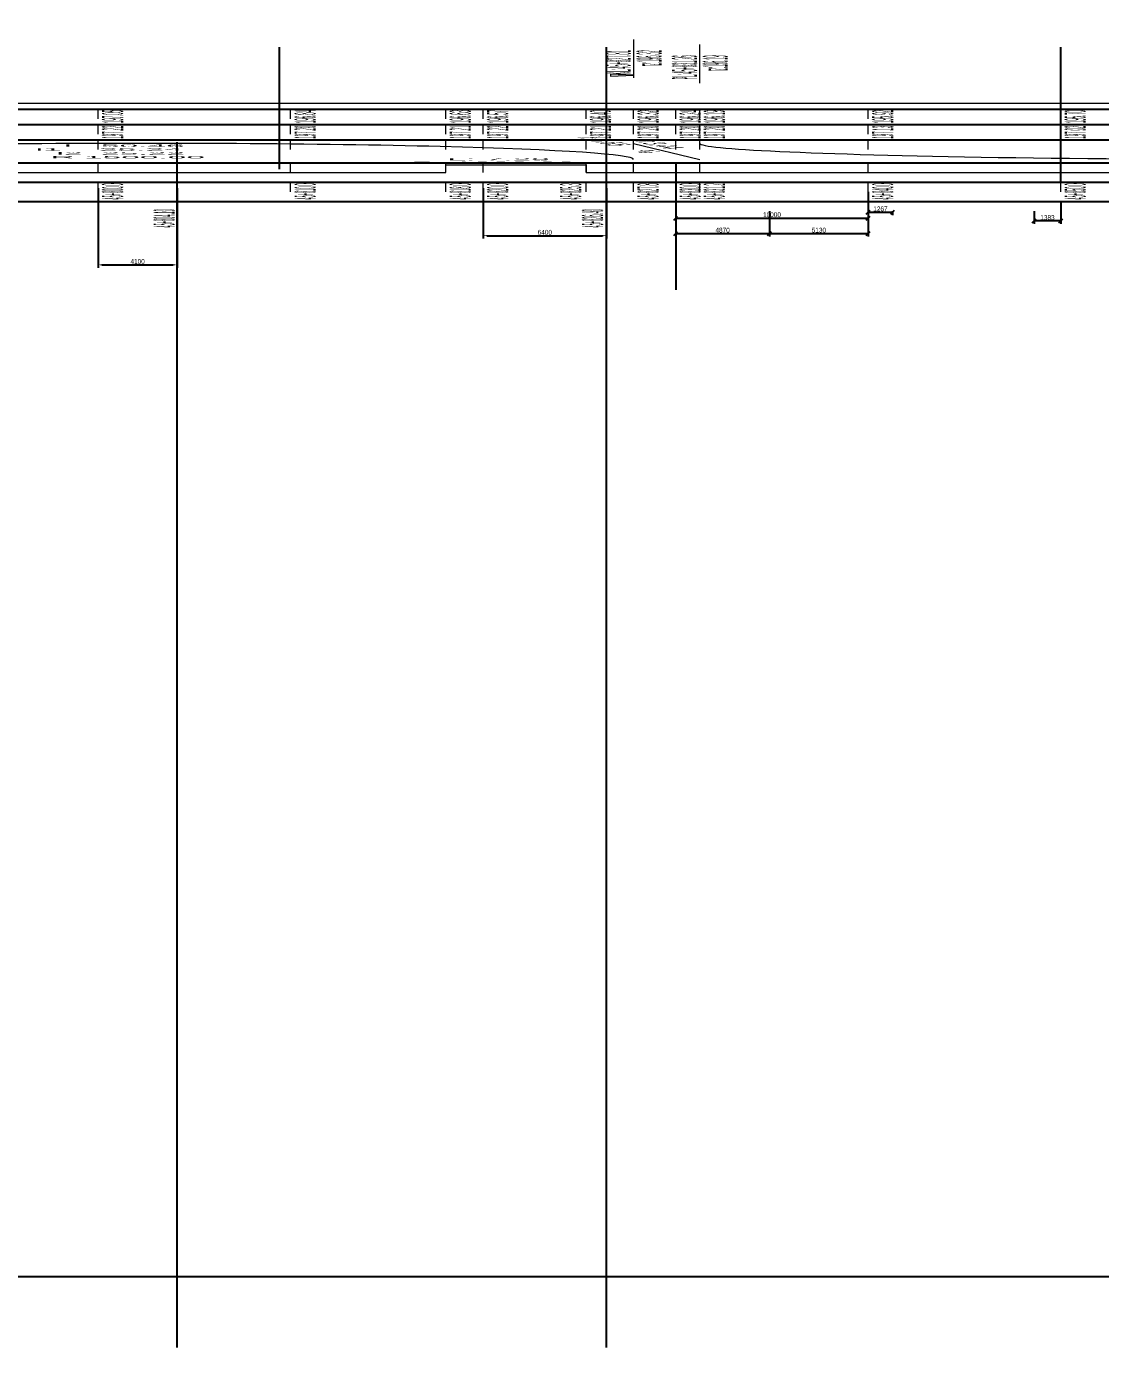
# Model space of a CAD drawing. Header units: millimetres. Extents: x -1069826 to 2704411, y -432732 to 412301.
# Drawn here: x 953135 to 1008928, y -109554 to -40928 of the extents above; entities that cross this region are included whole.
import ezdxf
from ezdxf.enums import TextEntityAlignment as Align

# ---------------------------------------------------------------- set-up
doc = ezdxf.new("R2010")
doc.units = ezdxf.units.MM
doc.header["$LTSCALE"] = 1000
doc.header["$MEASUREMENT"] = 0
doc.linetypes.add('DGN Style 2', pattern=[18.957446, 11.374468, -7.582979])
for name, color, linetype in [('0-RAM-T', 7, 'Continuous'), ('DROGO-T', 7, 'Continuous'), ('WIADUKT', 7, 'Continuous')]:
    doc.layers.add(name, color=color, linetype=linetype)
for name, color, linetype, lineweight in [('1', 7, 'Continuous', 0), ('31', 7, 'Continuous', 0), ('42', 7, 'Continuous', 0), ('54', 7, 'Continuous', 0), ('_0', 7, 'Continuous', 0)]:
    doc.layers.add(name, color=color, linetype=linetype, lineweight=lineweight)
doc.styles.add('CDMSTYLE', font='CDMSIMPL', dxfattribs={"width": 0.8, "bigfont": 'CDMBIGPL'})
doc.styles.add('Style-WORKING_1250', font='WORKING_1250.shx')
doc.dimstyles.new('CDMOG-MM-100', dxfattribs={"dimscale": 100, "dimtxt": 2.5, "dimasz": 2, "dimexe": 1.5, "dimexo": 3, "dimgap": 0.5, "dimtad": 1, "dimdec": 0, "dimrnd": 1, "dimzin": 1, "dimdsep": 46, "dimtxsty": 'CDMSTYLE', "dimblk": 'OBLIQUE', "dimblk1": 'OBLIQUE', "dimblk2": 'OBLIQUE', "dimsah": 1, "dimcen": -2.5, "dimclrd": 9, "dimclre": 9, "dimclrt": 9, "dimadec": 0, "dimazin": 0, "dimtfac": 1, "dimtmove": 2, "dimatfit": 3, "dimldrblk": 'OBLIQUE', "dimfxl": 1, "dimtvp": 1, "dimtolj": 1, "dimtzin": 0, "dimarcsym": 0})
doc.dimstyles.new('CDMZB-MM-100', dxfattribs={"dimscale": 100, "dimtxt": 2.5, "dimasz": 1, "dimexe": 1.5, "dimexo": 5, "dimgap": 0.5, "dimtad": 1, "dimdec": 0, "dimrnd": 1, "dimzin": 1, "dimdsep": 46, "dimtxsty": 'CDMSTYLE', "dimblk": 'OBLIQUE', "dimblk1": 'OBLIQUE', "dimblk2": 'OBLIQUE', "dimsah": 1, "dimtsz": 1, "dimcen": -2.5, "dimclrd": 9, "dimclre": 9, "dimclrt": 9, "dimadec": 0, "dimazin": 0, "dimtfac": 1, "dimtmove": 2, "dimatfit": 3, "dimldrblk": 'OBLIQUE', "dimfxl": 1, "dimtvp": 1, "dimtolj": 1, "dimtzin": 0, "dimarcsym": 0})

# ---------------------------------------------------------------- blocks, each defined once
blk = doc.blocks.new('*D294')
at = {"color": 9, "linetype": 'ByBlock', "transparency": 16777216}
for p, q in [((986860, -49521), (986860, -51036)), ((996860, -49521), (996860, -51036)), ((986760, -50986), (986960, -50786)), ((986860, -50886), (996860, -50886)), ((996760, -50986), (996960, -50786))]:
    blk.add_line(p, q, dxfattribs=at)
at = {"layer": 'Defpoints', "color": 0, "linetype": 'ByBlock', "transparency": 16777216}
for p in [(986860, -49021), (996860, -49021), (996860, -50886)]:
    blk.add_point(p, dxfattribs=at)
at = {"color": 9, "linetype": 'ByBlock', "transparency": 16777216, "insert": (991860, -50711), "char_height": 250, "attachment_point": 5, "style": 'CDMSTYLE'}
blk.add_mtext('\\A1;10000', dxfattribs=at)
blk = doc.blocks.new('_OBLIQUE')
at = {"color": 0, "linetype": 'ByBlock'}
blk.add_line((-0.5, -0.5), (0.5, 0.5), dxfattribs=at)
blk = doc.blocks.new('*D295')
at = {"color": 9, "linetype": 'ByBlock', "transparency": 16777216}
for p, q in [((986860, -50521), (986860, -51837)), ((991730, -50521), (991730, -51837)), ((986760, -51787), (986960, -51587)), ((986860, -51687), (991730, -51687)), ((991630, -51787), (991830, -51587))]:
    blk.add_line(p, q, dxfattribs=at)
at = {"layer": 'Defpoints', "color": 0, "linetype": 'ByBlock', "transparency": 16777216}
for p in [(986860, -50021), (991730, -50021), (991730, -51687)]:
    blk.add_point(p, dxfattribs=at)
at = {"color": 9, "linetype": 'ByBlock', "transparency": 16777216, "insert": (989295, -51512), "char_height": 250, "attachment_point": 5, "style": 'CDMSTYLE'}
blk.add_mtext('\\A1;4870', dxfattribs=at)
blk = doc.blocks.new('*D296')
at = {"color": 9, "linetype": 'ByBlock', "transparency": 16777216}
for p, q in [((996860, -50521), (996860, -51837)), ((991630, -51787), (991830, -51587)), ((991730, -51687), (996860, -51687)), ((996760, -51787), (996960, -51587))]:
    blk.add_line(p, q, dxfattribs=at)
at = {"layer": 'Defpoints', "color": 0, "linetype": 'ByBlock', "transparency": 16777216}
for p in [(991730, -50021), (996860, -50021), (996860, -51687)]:
    blk.add_point(p, dxfattribs=at)
at = {"color": 9, "linetype": 'ByBlock', "transparency": 16777216, "insert": (994295, -51512), "char_height": 250, "attachment_point": 5, "style": 'CDMSTYLE'}
blk.add_mtext('\\A1;5130', dxfattribs=at)
blk = doc.blocks.new('*D298')
at = {"color": 9, "linetype": 'ByBlock', "transparency": 16777216}
for p, q in [((1006860, -50021), (1006860, -51180)), ((1005477, -50521), (1005477, -51180)), ((1005377, -51130), (1005577, -50930)), ((1006860, -51030), (1005477, -51030)), ((1006760, -51130), (1006960, -50930))]:
    blk.add_line(p, q, dxfattribs=at)
at = {"layer": 'Defpoints', "color": 0, "linetype": 'ByBlock', "transparency": 16777216}
for p in [(1005477, -50021), (1006860, -49521), (1005477, -51030)]:
    blk.add_point(p, dxfattribs=at)
at = {"color": 9, "linetype": 'ByBlock', "transparency": 16777216, "insert": (1006169, -50855), "char_height": 250, "attachment_point": 5, "style": 'CDMSTYLE'}
blk.add_mtext('\\A1;1383', dxfattribs=at)
blk = doc.blocks.new('*D299')
at = {"color": 9, "linetype": 'ByBlock', "transparency": 16777216}
for p, q in [((996760, -50680), (996960, -50480)), ((996860, -50521), (996860, -50730)), ((996860, -50580), (998127, -50580)), ((998027, -50680), (998227, -50480)), ((998127, -50521), (998127, -50730))]:
    blk.add_line(p, q, dxfattribs=at)
at = {"layer": 'Defpoints', "color": 0, "linetype": 'ByBlock', "transparency": 16777216}
for p in [(996860, -50021), (998127, -50021), (998127, -50580)]:
    blk.add_point(p, dxfattribs=at)
at = {"color": 9, "linetype": 'ByBlock', "transparency": 16777216, "insert": (997494, -50405), "char_height": 250, "attachment_point": 5, "style": 'CDMSTYLE'}
blk.add_mtext('\\A1;1267', dxfattribs=at)
blk = doc.blocks.new('*D491')
at = {"color": 9, "linetype": 'ByBlock', "transparency": 16777216}
for p, q in [((976860, -49321), (976860, -51947)), ((983260, -49321), (983260, -51947)), ((977060, -51797), (983060, -51797))]:
    blk.add_line(p, q, dxfattribs=at)
for points in [[(977060, -51764), (977060, -51831), (976860, -51797)], [(983060, -51764), (983060, -51831), (983260, -51797)]]:
    blk.add_solid(points, dxfattribs=at)
at = {"layer": 'Defpoints', "color": 0, "linetype": 'ByBlock', "transparency": 16777216}
for p in [(976860, -49021), (983260, -49021), (983260, -51797)]:
    blk.add_point(p, dxfattribs=at)
at = {"color": 9, "linetype": 'ByBlock', "transparency": 16777216, "insert": (980060, -51622), "char_height": 250, "attachment_point": 5, "style": 'CDMSTYLE'}
blk.add_mtext('\\A1;6400', dxfattribs=at)
blk = doc.blocks.new('*D492')
at = {"color": 9, "linetype": 'ByBlock', "transparency": 16777216}
for p, q in [((956860, -49321), (956860, -53463)), ((960960, -49321), (960960, -53463)), ((957060, -53313), (960760, -53313))]:
    blk.add_line(p, q, dxfattribs=at)
for points in [[(957060, -53280), (957060, -53347), (956860, -53313)], [(960760, -53280), (960760, -53347), (960960, -53313)]]:
    blk.add_solid(points, dxfattribs=at)
at = {"layer": 'Defpoints', "color": 0, "linetype": 'ByBlock', "transparency": 16777216}
for p in [(956860, -49021), (960960, -49021), (960960, -53313)]:
    blk.add_point(p, dxfattribs=at)
at = {"color": 9, "linetype": 'ByBlock', "transparency": 16777216, "insert": (958910, -53138), "char_height": 250, "attachment_point": 5, "style": 'CDMSTYLE'}
blk.add_mtext('\\A1;4100', dxfattribs=at)

msp = doc.modelspace()

# ---------------------------------------------------------------- linework, layer by layer
at = {"color": 4, "linetype": 'Continuous'}
msp.add_lwpolyline([(883161.06, -105857.2506), (1601201.3429, -105857.2506), (1601201.3429, 82519.943), (883161.06, 82519.943)], close=True, dxfattribs=at)
at = {"layer": '1', "color": 7, "linetype": 'Continuous', "lineweight": 18}
msp.add_line((952502.6101, -44920.7344), (1092864.3949, -44920.7344), dxfattribs=at)
at = {"layer": '42', "color": 134, "linetype": 'Continuous', "lineweight": 9}
for p, q in [((984674.8265, -41605.0479), (984674.8265, -43605.0479)), ((988115.2254, -43867.822), (988115.2254, -41867.822))]:
    msp.add_line(p, q, dxfattribs=at)
msp.add_3dface([(984674.8265, -43457.873), (983473.7831, -43408.1242), (983473.7831, -43507.6218)], dxfattribs=at)
at = {"layer": '54', "color": 8, "linetype": 'Continuous', "lineweight": 0}
for p, q in [((956860.0822, -45720.7344), (956860.0822, -45220.7344)), ((966860.0822, -45720.7344), (966860.0822, -45220.7344)), ((974918.1799, -45720.7344), (974918.1799, -45220.7344)), ((976860.0822, -45720.7344), (976860.0822, -45220.7344)), ((982202.9219, -45720.7344), (982202.9219, -45220.7344)), ((984674.8265, -45720.7344), (984674.8265, -45220.7344)), ((986860.0822, -45720.7344), (986860.0822, -45220.7344)), ((988115.2254, -45720.7344), (988115.2254, -45220.7344)), ((996860.0822, -45720.7344), (996860.0822, -45220.7344)), ((1006860.0822, -45720.7344), (1006860.0822, -45220.7344)), ((956860.0822, -46520.7344), (956860.0822, -46020.7344)), ((966860.0822, -46520.7344), (966860.0822, -46020.7344)), ((974918.1799, -46520.7344), (974918.1799, -46020.7344)), ((976860.0822, -46520.7344), (976860.0822, -46020.7344)), ((982202.9219, -46520.7344), (982202.9219, -46020.7344)), ((984674.8265, -46520.7344), (984674.8265, -46020.7344)), ((986860.0822, -46520.7344), (986860.0822, -46020.7344)), ((988115.2254, -46520.7344), (988115.2254, -46020.7344)), ((996860.0822, -46520.7344), (996860.0822, -46020.7344)), ((1006860.0822, -46520.7344), (1006860.0822, -46020.7344)), ((956860.0822, -47320.7344), (956860.0822, -46820.7344)), ((966860.0822, -47320.7344), (966860.0822, -46820.7344)), ((974918.1799, -47320.7344), (974918.1799, -46820.7344)), ((976860.0822, -47320.7344), (976860.0822, -46820.7344)), ((982202.9219, -47320.7344), (982202.9219, -46820.7344)), ((984674.8265, -47320.7344), (984674.8265, -46820.7344)), ((986860.0822, -47320.7344), (986860.0822, -46820.7344)), ((988115.2254, -47320.7344), (988115.2254, -46820.7344)), ((996860.0822, -47320.7344), (996860.0822, -46820.7344)), ((1006860.0822, -47320.7344), (1006860.0822, -46820.7344)), ((956860.0822, -48520.7344), (956860.0822, -48020.7344)), ((966860.0822, -48520.7344), (966860.0822, -48020.7344)), ((974918.1799, -48520.7344), (974918.1799, -48020.7344)), ((976860.0822, -48520.7344), (976860.0822, -48020.7344)), ((982202.9219, -48520.7344), (982202.9219, -48020.7344)), ((984674.8265, -48520.7344), (984674.8265, -48020.7344)), ((986860.0822, -48520.7344), (986860.0822, -48020.7344)), ((988115.2254, -48520.7344), (988115.2254, -48020.7344)), ((996860.0822, -48520.7344), (996860.0822, -48020.7344)), ((1006860.0822, -48520.7344), (1006860.0822, -48020.7344)), ((956860.0822, -49520.7344), (956860.0822, -49020.7344)), ((966860.0822, -49520.7344), (966860.0822, -49020.7344)), ((974918.1799, -49520.7344), (974918.1799, -49020.7344)), ((976860.0822, -49520.7344), (976860.0822, -49020.7344)), ((982202.9219, -49520.7344), (982202.9219, -49020.7344)), ((984674.8265, -49520.7344), (984674.8265, -49020.7344)), ((986860.0822, -49520.7344), (986860.0822, -49020.7344)), ((988115.2254, -49520.7344), (988115.2254, -49020.7344)), ((996860.0822, -49520.7344), (996860.0822, -49020.7344)), ((1006860.0822, -49520.7344), (1006860.0822, -49020.7344))]:
    msp.add_line(p, q, dxfattribs=at)
at = {"layer": '_0', "color": 253, "linetype": 'Continuous', "lineweight": 0}
msp.add_line((984674.8265, -47000.7344), (988115.2254, -47840.7344), dxfattribs=at)
at = {"layer": '_0', "color": 252, "linetype": 'Continuous', "lineweight": 18}
for p, q in [((952502.6101, -48520.7344), (974918.1799, -48520.7344)), ((974918.1799, -48520.7344), (974918.1799, -48120.7344)), ((974918.1799, -48120.7344), (982202.9219, -48120.7344)), ((982202.9219, -48120.7344), (982202.9219, -48520.7344)), ((982202.9219, -48520.7344), (1088452.8981, -48520.7344))]:
    msp.add_line(p, q, dxfattribs=at)
at = {"layer": '_0', "color": 253, "linetype": 'Continuous', "lineweight": 0}
for centre, major_axis, ratio, end_param in [((959443.4539, -47840.7344), (25231.3726, 0), 0.0332918868, 1.8494773942), ((1019117.962, -47000.7344), (-31002.7366, 0), 0.0270943824, 3.1415926536)]:
    msp.add_ellipse(centre, major_axis=major_axis, ratio=ratio, start_param=0, end_param=end_param, dxfattribs=at)
at = {"layer": 'DROGO-T', "color": 3, "linetype": 'Continuous'}
msp.add_line((966260.2781, -42001.2328), (966260.2781, -48345.7433), dxfattribs=at)
at = {"layer": 'DROGO-T', "color": 4, "linetype": 'Continuous'}
for p, q in [((983260.0822, -109553.7229), (983260.0822, -42001.2328)), ((1006860.0822, -49020.7344), (1006860.0822, -42001.2328))]:
    msp.add_line(p, q, dxfattribs=at)
at = {"layer": 'DROGO-T', "color": 6, "linetype": 'Continuous'}
msp.add_line((960960.0822, -109553.7229), (960960.0822, -46935.1209), dxfattribs=at)
at = {"layer": 'WIADUKT', "color": 9, "linetype": 'Continuous'}
for p, q in [((952502.6101, -45220.7344), (1092864.3949, -45220.7344)), ((952502.6101, -46020.7344), (1092864.3949, -46020.7344)), ((952502.6101, -46820.7344), (1092864.3949, -46820.7344)), ((952502.6101, -48020.7344), (1092864.3949, -48020.7344)), ((952502.6101, -49020.7344), (1092864.3949, -49020.7344)), ((952502.6101, -50020.7344), (1092864.3949, -50020.7344))]:
    msp.add_line(p, q, dxfattribs=at)
at = {"layer": 'WIADUKT', "color": 40, "linetype": 'Continuous'}
msp.add_line((986860.0822, -48020.7344), (986860.0822, -54604.1743), dxfattribs=at)

# ---------------------------------------------------------------- texts
at = {"layer": '0-RAM-T', "color": 253, "linetype": 'Continuous', "lineweight": 0, "style": 'Style-WORKING_1250', "oblique": 73.933873931, "width": 1.648993}
for s, height, p in [('i:-3.55', 307.57624, (981700.0047, -46696.557)), ('%', 307.5762, (984492.0709, -47378.2616)), ('l:3.44', 307.57624, (984700.4612, -46901.4562))]:
    msp.add_text(s, height=height, rotation=346.279233754, dxfattribs=at).set_placement(p)
at = {"layer": '0-RAM-T', "color": 253, "linetype": 'Continuous', "lineweight": 0, "style": 'Style-WORKING_1250', "width": 10.83333}
for s, p in [(' l1    25.24', (953129.1701, -47380.7344)), (' L  50.46', (954583.9316, -47180.7344)), (' R 1500.00', (953902.9794, -47780.7344)), (' l2  25.22', (954212.5031, -47580.7344))]:
    msp.add_text(s, height=120, dxfattribs=at).set_placement(p)
at = {"layer": '0-RAM-T', "color": 252, "linetype": 'Continuous', "lineweight": 9, "style": 'Style-WORKING_1250', "width": 11.81818}
for s, p in [('R: 1000.00', (973143.8851, -48067.401)), ('L: 7.28', (975001.0276, -47884.0677))]:
    msp.add_text(s, height=110, dxfattribs=at).set_placement(p)
at = {"layer": '1', "color": 12, "linetype": 'DGN Style 2', "lineweight": 9, "style": 'Style-WORKING_1250', "width": 0.118182}
for s, p in [('197.22', (957060.0822, -46750.7344)), ('197.20', (967060.0822, -46750.7344)), ('197.21', (975118.1799, -46750.7344)), ('197.22', (977060.0822, -46750.7344)), ('197.21', (982402.9219, -46750.7344)), ('197.20', (984874.8265, -46750.7344)), ('197.20', (987060.0822, -46750.7344)), ('197.20', (988315.2254, -46750.7344)), ('197.13', (997060.0822, -46750.7344)), ('197.02', (1007060.0822, -46750.7344))]:
    msp.add_text(s, height=1100, rotation=90, dxfattribs=at).set_placement(p, align=Align.TOP_LEFT)
at = {"layer": '31', "color": 41, "linetype": 'DGN Style 2', "lineweight": 9, "style": 'Style-WORKING_1250', "width": 0.118182}
for s, p in [('197.05', (957060.0822, -45940.7344)), ('196.84', (967060.0822, -45940.7344)), ('196.63', (975118.1799, -45940.7344)), ('196.57', (977060.0822, -45940.7344)), ('196.40', (982402.9219, -45940.7344)), ('196.32', (984874.8265, -45940.7344)), ('196.24', (987060.0822, -45940.7344)), ('196.19', (988315.2254, -45940.7344)), ('195.92', (997060.0822, -45940.7344)), ('195.70', (1007060.0822, -45940.7344))]:
    msp.add_text(s, height=1100, rotation=90, dxfattribs=at).set_placement(p, align=Align.TOP_LEFT)
at = {"layer": '42', "color": 83, "linetype": 'DGN Style 2', "lineweight": 9, "style": 'Style-WORKING_1250', "width": 0.092308}
for s, p in [('KL:45+827.81', (984524.8265, -42165.0479)), ('PL:45+831.26', (987965.2254, -42427.822))]:
    msp.add_text(s, height=1300, rotation=90, dxfattribs=at).set_placement(p, align=Align.RIGHT)
for s, p in [('rz:196.32', (984824.8265, -42165.0479)), ('rz:196.19', (988265.2254, -42427.822))]:
    msp.add_text(s, height=1300, rotation=90, dxfattribs=at).set_placement(p, align=Align.TOP_RIGHT)
at = {"layer": '54', "color": 254, "linetype": 'DGN Style 2', "lineweight": 18, "style": 'Style-WORKING_1250', "width": 0.109091}
for s, p in [('45+800.00', (957060.0822, -49920.7344)), ('45+810.00', (967060.0822, -49920.7344)), ('45+818.06', (975118.1799, -49920.7344)), ('45+820.00', (977060.0822, -49920.7344)), ('45+825.34', (980856.0795, -49920.7344)), ('45+830.00', (987060.0822, -49920.7344)), ('45+831.26', (988315.2254, -49920.7344)), ('45+850.00', (1007060.0822, -49920.7344))]:
    msp.add_text(s, height=1100, rotation=90, dxfattribs=at).set_placement(p, align=Align.TOP_LEFT)
at = {"layer": '54', "color": 4, "linetype": 'DGN Style 2', "lineweight": 18, "style": 'Style-WORKING_1250', "width": 0.109091}
for s, p in [('45+827.81', (984874.8265, -49920.7344)), ('45+840.00', (997060.0822, -49920.7344)), ('45+804.10', (959737.1249, -51374.5843)), ('45+826.40', (981989.7424, -51374.5843))]:
    msp.add_text(s, height=1100, rotation=90, dxfattribs=at).set_placement(p, align=Align.TOP_LEFT)

# ---------------------------------------------------------------- dimensions: what is measured, and where the dimension line sits
at = {"layer": 'DROGO-T', "color": 3, "linetype": 'Continuous'}
for base, p1, p2, picture, middle in [((960960.0822, -53313.3294), (956860.0822, -49020.7344), (960960.0822, -49020.7344), '*D492', (958910.0822, -53138.3294)), ((983260.0822, -51797.3479), (976860.0822, -49020.7344), (983260.0822, -49020.7344), '*D491', (980060.0822, -51622.3479))]:
    dim = msp.add_linear_dim(base=base, p1=p1, p2=p2, dimstyle='CDMOG-MM-100', dxfattribs=at)
    dim.commit()
    dim.dimension.update_dxf_attribs({"geometry": picture, "text_midpoint": middle})
at = {"layer": 'WIADUKT', "color": 40, "linetype": 'Continuous'}
for base, p1, p2, picture, middle in [((996860.0822, -50886.3496), (986860.0822, -49020.7344), (996860.0822, -49020.7344), '*D294', (991860.0822, -50711.3496)), ((991730.0822, -51686.669), (986860.0822, -50020.7344), (991730.0822, -50020.7344), '*D295', (989295.0822, -51511.669))]:
    dim = msp.add_linear_dim(base=base, p1=p1, p2=p2, dimstyle='CDMZB-MM-100', dxfattribs=at)
    dim.commit()
    dim.dimension.update_dxf_attribs({"geometry": picture, "text_midpoint": middle})
dim = msp.add_linear_dim(base=(996860.0822, -51686.669), p1=(991730.0822, -50020.7344), p2=(996860.0822, -50020.7344), dimstyle='CDMZB-MM-100', override={"dimse1": 1}, dxfattribs=at)
dim.commit()
dim.dimension.update_dxf_attribs({"geometry": '*D296', "text_midpoint": (994295.0822, -51511.669)})
at = {"layer": 'WIADUKT', "color": 4, "linetype": 'Continuous'}
for base, p1, p2, picture, middle in [((998127.0822, -50579.6918), (996860.0822, -50020.7344), (998127.0822, -50020.7344), '*D299', (997493.5822, -50404.6918)), ((1005477.1366, -51029.7551), (1006860.0822, -49520.7344), (1005477.1366, -50020.7344), '*D298', (1006168.6094, -50854.7551))]:
    dim = msp.add_linear_dim(base=base, p1=p1, p2=p2, dimstyle='CDMZB-MM-100', dxfattribs=at)
    dim.commit()
    dim.dimension.update_dxf_attribs({"geometry": picture, "text_midpoint": middle})

doc.saveas('drawing.dxf')
